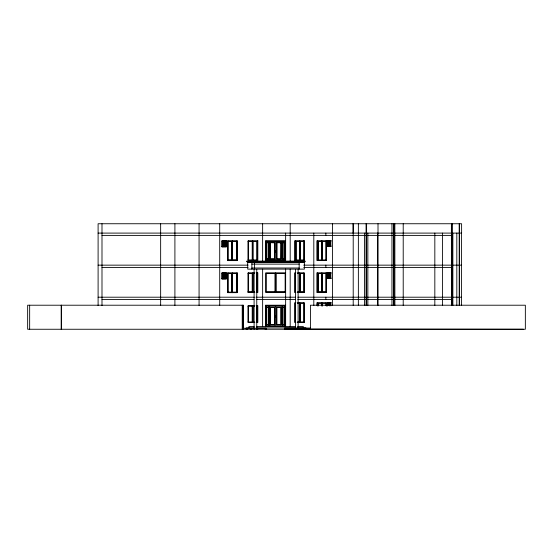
<?xml version="1.0" encoding="UTF-8"?>
<svg xmlns="http://www.w3.org/2000/svg" width="553" height="553" viewBox="0 0 553 553"><rect width="100%" height="100%" fill="white"/><g stroke="black" fill="none" stroke-linecap="round" stroke-linejoin="round"><path stroke-width="0.83" d="M266.249 305.878L266.249 326.318L266.249 305.878L268.972 305.878L268.972 326.581M266.249 241.405L266.249 260.228L266.249 241.405L268.972 241.405L268.972 260.477M275.346 316.129C275.18 315.804 274.917 316.523 275.415 316.005M275.187 250.689L275.194 251.145L275.387 250.675M268.551 324.998L268.551 307.198L266.67 307.198L266.67 324.998L268.551 324.998L268.551 307.198M266.67 324.998L266.67 307.198M281.035 324.998L281.035 307.198L276.749 307.198L276.749 324.998L281.035 324.998L281.035 307.198M285.217 326.581L285.217 305.747L285.638 305.215L265.723 305.215L265.723 326.581M284.698 324.998L284.698 307.198L282.811 307.198L282.811 324.998L284.698 324.998L284.698 307.198M276.749 324.998L276.749 307.198M282.811 324.998L282.811 307.198M274.654 324.998L274.654 307.198L270.127 307.198L270.127 324.998L274.654 324.998L274.654 307.198M270.127 324.998L270.127 307.198M268.399 259.011L268.551 242.622L266.67 242.622L266.67 259.011L268.551 259.011L268.551 242.622M266.67 259.011L268.551 259.011M280.876 259.011L281.035 242.622L276.749 242.622L276.749 259.011L281.035 259.011L281.035 242.622M285.217 260.477L285.217 241.281L285.638 240.797L265.723 240.797L265.723 260.477L285.638 260.477L285.638 233.096M284.539 259.011L284.698 242.622L282.811 242.622L282.811 259.011L284.698 259.011L284.698 242.622M276.749 259.011L281.035 259.011M282.811 259.011L284.698 259.011M274.495 259.011L274.654 242.622L270.127 242.622L270.127 259.011L274.654 259.011L274.654 242.622M270.127 259.011L274.654 259.011M98.102 233.096L451.545 233.096M452.43 233.096L461.61 233.096L461.61 223.744L98.102 223.744L98.102 305.636M101.994 235.398L451.545 235.398M331.136 240.797L327.383 240.797L327.383 246.237L331.136 246.237M221.953 240.963L226.011 240.963L226.011 246.666L221.953 246.673M327.811 240.942L331.053 240.942M265.723 240.797L266.145 241.281L285.217 241.281M232.232 241.336L236.746 241.35L236.746 260.055L232.301 260.055L236.442 260.069L236.442 241.336M247.993 241.329L257.18 241.343L257.18 259.924L247.993 259.938M304.357 241.343L295.426 241.329L295.426 259.938L304.357 259.924L304.357 241.343L304.302 259.938M266.67 242.622L268.399 242.808M270.127 242.622L274.495 242.808M276.749 242.622L280.876 242.808M282.811 242.622L284.539 242.808M327.811 246.085L331.053 246.085M221.85 246.832L226.322 246.832L226.322 240.797L222.064 240.797L222.064 246.832M227.629 260.055L232.08 260.055L232.08 241.35L227.566 241.336L227.566 260.069L231.776 260.069L231.776 241.336M266.145 260.228L268.972 260.228M269.283 260.228L282.078 260.228M282.389 260.228L285.217 260.228M299.38 261.486L246.762 261.486L246.762 261.085L305.118 261.085L305.118 261.486L299.795 261.811M299.249 262.226L247.246 262.226L247.246 261.811M251.871 264.127L299.166 264.127M98.102 265.15L248.034 265.15M303.77 265.15L451.545 265.15M452.866 265.15L461.437 265.15M101.994 267.452L248.034 267.452M303.77 267.452L451.545 267.452M251.871 267.998L299.166 267.998M254.428 272.85L248.076 272.85L248.076 292.53L254.428 292.53M256.129 272.85L257.822 272.85L257.822 292.53L256.129 292.53M285.638 272.85L265.723 272.85L265.723 292.53L285.638 292.53M295.848 272.85L294.756 272.85L294.756 292.53L295.848 292.53M297.459 272.85L304.198 272.85L304.198 292.53L297.459 292.53M331.136 272.85L327.383 272.85L327.383 278.29L331.136 278.29M221.953 273.016L226.011 273.016L226.011 278.719L221.953 278.726M327.811 272.995L331.053 272.995M232.232 273.389L236.746 273.403L236.746 292.108L232.232 292.122M247.993 273.382L254.408 273.396M256.931 273.396L256.931 291.977M275.194 273.382L266.214 273.382L266.214 291.991L275.194 291.991L275.194 273.382L275.18 291.977L266.228 291.977M297.438 273.396L304.357 273.396L304.357 291.977L299.926 291.991L299.926 273.382M327.811 278.138L331.053 278.138M221.85 278.885L226.322 278.885L226.322 272.85L222.064 272.85L222.064 278.885M248.062 291.977L252.507 291.977L252.507 273.396M252.728 291.977L254.408 291.977L252.355 291.991M276.182 291.977L285.141 291.977L285.154 273.382L276.168 273.382L276.168 291.991L285.154 291.991M297.438 291.977L300.12 291.977M322.019 291.977L317.975 291.977L317.975 273.396M247.993 291.991L252.203 291.991L252.203 273.382M297.86 291.991L299.802 291.991L299.802 273.382M321.957 291.991L317.588 291.991L317.588 273.382L326.512 273.396L326.512 291.977L322.468 291.977L322.468 273.396M326.457 291.991L322.081 291.991L322.081 273.382M98.102 297.203L254.352 297.203M256.011 297.203L295.281 297.203M297.832 297.203L451.545 297.203M452.866 297.203L461.437 297.203M101.994 299.505L254.048 299.505M256.62 299.505L295.281 299.505M297.832 299.505L451.545 299.505M295.848 302.768L294.756 302.768L294.756 322.447L295.848 322.447M297.459 302.768L304.198 302.768L304.198 322.447L297.459 322.447M331.136 302.768L327.383 302.768L327.383 305.878M327.811 302.913L331.053 302.913M297.438 303.314L304.357 303.314L304.357 321.894L297.438 321.894M254.428 305.705L248.076 305.705L248.076 322.447L254.428 322.447M256.129 305.705L257.822 305.705L257.822 322.447L256.129 322.447M265.723 305.215L266.145 305.747L285.217 305.747M247.993 306.162L254.408 306.175M256.931 306.175L256.931 321.977M266.822 307.399L268.399 307.399M270.286 307.399L274.495 307.399M276.908 307.399L280.876 307.399M282.97 307.399L284.539 307.399M247.993 321.991L254.408 321.977M266.822 324.798L268.399 324.798M270.286 324.798L274.495 324.798M276.908 324.798L280.876 324.798M282.97 324.798L284.539 324.798M266.145 326.318L268.972 326.318M269.283 326.318L282.078 326.318M282.389 326.318L285.217 326.318M254.104 326.581L248.919 326.581L248.919 327.922M256.633 326.581L295.579 326.581M297.638 326.581L303.355 326.581L303.355 327.922M254.104 327.922L246.244 327.922L246.244 329.256M256.474 327.922L295.703 327.922M297.403 327.922L305.933 327.922M284.788 328.033L310.427 328.033M242.871 328.254L266.166 328.254L266.166 329.256M285.078 328.254L284.477 328.254L284.477 329.256M284.788 329.035L523.345 329.256M275.325 250.765L275.021 251.007M461.437 233.096L461.437 305.636M459.564 223.744L459.564 305.636M459.315 223.744L459.315 305.636M459.294 223.744L459.294 305.636M456.819 233.096L456.819 305.636M452.866 233.096L452.866 305.636M452.534 223.744L452.534 305.636L452.485 233.096M451.545 223.744L451.497 305.456M451.386 223.744L451.428 305.456M442.469 233.096L442.469 305.456M434.831 233.096L434.831 305.456M403.213 223.744L403.213 305.456M394.856 223.744L394.89 305.456M393.957 223.744L393.957 305.456M393.618 223.744L393.618 305.456M391.959 223.744L391.959 305.456M378.01 223.744L378.01 305.456M377.644 233.096L377.644 305.456M367.856 233.096L367.856 305.456M366.604 223.744L366.604 305.456M366.072 223.744L366.072 305.456M364.538 233.096L364.538 305.456M358.365 223.744L358.365 305.456M353.208 223.744L353.208 305.456M353.132 223.744L353.132 233.096M332.471 223.744L332.471 305.456M330.86 240.797L330.86 246.237M330.86 272.85L330.86 278.29M330.86 302.768L330.86 305.878M329.837 240.942L329.837 246.085M329.837 272.995L329.837 278.138M329.837 302.913L329.906 305.484M329.733 240.949L329.733 246.085M329.733 273.002L329.733 278.138M329.733 302.92L329.733 305.484M329.671 240.942L329.671 246.085M329.671 272.995L329.671 278.138M329.671 302.913L329.671 305.484M329.519 240.942L329.519 246.085M329.519 272.995L329.519 278.138M329.519 302.913L329.519 305.484M329.429 240.797L329.429 246.237M329.429 272.85L329.429 278.29M329.429 302.768L329.429 305.878M328.199 273.002L328.199 278.138L328.129 272.995M327.729 240.797L327.729 246.237M327.729 272.85L327.729 278.29M327.729 302.768L327.729 305.878M326.512 305.85L326.512 303.314L317.588 303.3L317.588 305.844M326.457 305.844L326.353 302.768L316.917 302.768L316.917 305.332M326.132 241.329L326.132 259.938M326.132 273.382L326.132 291.991M326.132 303.3L326.132 305.844M326.083 240.797L326.083 260.477M326.083 272.85L326.083 292.53M326.083 302.768L326.083 305.332M325.841 233.096L325.841 235.398M325.841 265.15L325.841 267.452M325.841 297.203L325.841 299.505M322.468 241.343L322.468 259.924M322.468 303.314L322.468 305.85M322.399 241.329L322.399 259.938M322.399 273.382L322.399 291.991M322.399 303.3L322.399 305.844M322.081 241.329L322.081 259.938M322.081 303.3L322.019 305.85M321.86 240.797L321.86 260.477M321.86 272.85L321.86 292.53M321.86 302.768L321.957 305.844M321.639 241.329L321.639 259.938M321.639 273.382L321.639 291.991M321.639 303.3L321.639 305.844M318.231 241.343L318.231 259.924M318.231 273.396L318.231 291.977M318.231 303.314L318.231 305.85M317.975 241.343L317.975 259.924M317.975 303.314L317.975 305.85M317.906 241.329L317.906 259.938M317.906 273.382L317.906 291.991M317.906 303.3L317.906 305.844M317.367 240.797L317.367 260.477M317.367 272.85L317.367 292.53M317.367 302.768L317.367 305.332M313.807 233.096L313.807 305.636M310.427 329.256L310.427 305.215L525.35 305.215L525.35 329.256L27.65 329.256L27.65 305.215L243.382 305.215L243.382 329.256M304.945 261.486L299.574 261.811L299.574 262.226M304.724 261.811L304.724 262.226L299.394 262.419M304.544 262.226L247.461 262.226M304.357 262.696L304.357 269.124L247.709 269.124L247.709 262.696M304.302 273.382L304.302 291.991L300.314 291.977L300.314 273.396M304.302 303.3L304.302 321.908M303.929 240.797L303.929 260.477M303.929 272.85L303.929 292.53M303.929 302.768L303.929 322.447M300.314 241.343L300.314 259.924M300.314 303.314L300.314 321.894M300.244 241.329L300.244 259.938M300.244 273.382L300.244 291.991M300.244 303.3L300.244 321.908M299.968 261.085L299.968 261.486M299.926 241.329L299.926 259.938M299.926 303.3L299.926 321.908M299.802 241.329L299.802 259.938M299.802 303.3L299.802 321.908M299.705 240.797L299.705 260.477M299.705 272.85L299.705 292.53M299.705 302.768L299.705 322.447M299.484 241.329L299.484 259.938M299.484 273.382L299.484 291.991M299.484 303.3L299.484 321.908M299.38 261.085L299.325 261.811L246.97 261.486M299.166 269.124L299.166 261.085L299.118 262.419M298.115 269.422L298.115 329.256M296.076 241.343L296.076 259.924M295.82 241.343L295.82 259.924M295.751 241.329L295.751 259.938M295.44 269.422L295.44 329.256M295.212 240.797L295.212 260.477M295.212 272.85L295.212 292.53M295.212 302.768L295.212 322.447M290.187 223.744L290.187 260.898M290.187 269.152L290.187 326.581M285.638 268.993L285.638 326.581M285.113 260.228L285.113 241.405L282.389 241.405L282.389 260.477M285.113 326.318L285.113 305.878L282.389 305.878L282.389 326.581M282.97 242.808L282.97 259.011M282.078 260.477L282.078 241.405L269.283 241.405L269.283 260.477M282.078 326.581L282.078 305.878L269.283 305.878L269.283 326.581M276.908 242.808L276.908 259.011M275.705 241.405L275.705 260.228M275.684 272.85L275.684 292.53M275.705 305.878L275.705 326.318M270.286 242.808L270.286 259.011M266.822 242.808L266.822 259.011M266.145 241.281L266.145 260.477M266.145 305.747L266.145 326.581M265.164 328.254L265.164 329.256M262.634 223.744L262.634 260.898M262.634 269.152L262.634 326.581M257.726 328.254L257.726 329.256M257.608 328.254L257.608 329.256M257.415 240.797L257.415 260.477M257.415 272.85L257.415 292.53M257.415 305.705L257.415 322.447M256.875 241.329L256.875 259.938M256.875 273.382L256.875 291.991M256.875 306.162L256.875 321.991M256.765 269.422L256.765 329.256M254.511 261.846L254.511 269.124M254.097 269.422L254.097 329.256M252.977 241.343L252.977 259.924M252.977 273.396L252.977 291.977M252.977 306.175L252.977 321.977M252.742 240.797L252.742 260.477M252.742 272.85L252.742 292.53M252.742 305.705L252.742 322.447M252.659 241.329L252.659 259.938M252.659 273.382L252.659 291.991M252.659 306.162L252.659 321.991M252.507 241.343L252.507 259.924M252.507 306.175L252.507 321.977M252.203 241.329L252.203 259.938M252.203 306.162L252.203 321.991M251.871 261.846L251.871 269.124M251.629 328.254L251.629 329.256M251.539 261.811L251.539 262.226M251.186 261.085L251.186 261.486M250.627 328.254L250.627 329.256M248.484 240.797L248.484 260.477M248.484 272.85L248.484 292.53M248.484 305.705L248.484 322.447M248.311 241.343L248.311 259.924M248.311 273.396L248.311 291.977M248.311 306.175L248.311 321.977M247.44 328.254L247.44 329.256M246.617 328.254L246.617 329.256M243.265 328.254L243.265 329.256M243.092 305.215L243.092 329.256M242.235 305.215L242.235 329.256M236.981 240.797L236.981 260.608L227.642 260.608L227.642 240.797L237.396 240.797L237.396 260.477L227.96 260.477L227.96 240.797M236.981 272.85L236.981 292.661L227.642 292.661L227.642 272.85L237.396 272.85L237.396 292.53L227.96 292.53L227.96 272.85M236.504 241.35L236.504 260.055M236.504 273.403L236.504 292.108M236.442 273.389L236.442 292.122M232.55 241.35L232.55 260.055M232.55 273.403L232.55 292.108M232.315 240.797L232.315 260.608M232.315 272.85L232.315 292.661M231.776 273.389L231.776 292.122M227.877 241.35L227.877 260.055M227.877 273.403L227.877 292.108M226.115 240.797L226.115 246.832M226.115 272.85L226.115 278.885M225.907 240.797L225.907 246.832M225.907 272.85L225.907 278.885M225.804 240.963L225.804 246.673M225.804 273.016L225.804 278.726M224.193 240.963L224.193 246.666M224.193 273.016L224.193 278.719M224.089 240.797L224.089 246.832M224.089 272.85L224.089 278.885M223.979 240.963L223.979 246.673M223.979 273.016L223.979 278.726M223.875 240.797L223.875 246.832M223.875 272.85L223.875 278.885M223.778 240.963L223.778 246.673M223.778 273.016L223.778 278.726M222.265 240.797L222.265 246.832M222.265 272.85L222.265 278.885M222.161 240.963L222.161 246.666M222.161 273.016L222.161 278.719M219.707 223.744L219.707 305.456M199.066 223.744L199.066 305.456M174.907 223.744L174.907 305.456M160.647 223.744L160.647 305.456M101.994 223.744L101.994 305.636M61.355 305.215L61.355 329.256M61.238 305.215L61.238 329.256M29.655 305.215L29.655 329.256M274.952 317.042L275.401 317.277L274.965 316.987M274.952 251.691L275.422 251.857L274.952 251.691M257.822 240.797L248.076 240.797L248.076 260.477L257.822 260.477L257.822 240.797M304.198 240.797L294.756 240.797L294.756 260.477L304.198 260.477L304.198 240.797M326.353 240.797L316.917 240.797L316.917 260.477L326.353 260.477L326.353 240.797M326.512 241.343L317.588 241.329L317.588 259.938L326.512 259.924L326.512 241.343M326.353 272.85L316.917 272.85L316.917 292.53L326.353 292.53L326.353 272.85M232.08 273.403L227.566 273.389L227.566 292.122L232.08 292.108L232.08 273.403M328.199 246.085L328.199 240.949L328.129 246.085M328.199 305.484L328.199 302.92L328.129 305.484"/></g></svg>
